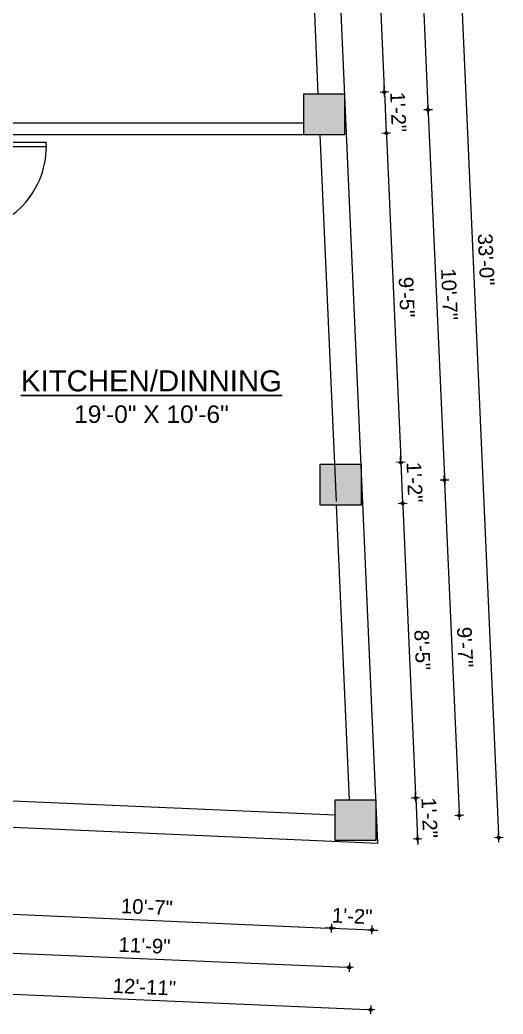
# Model space of a CAD drawing. Header units: inches. Extents: x -4763 to 5635, y -17312 to -9454.
# Drawn here: x -3721.2 to -3555.7, y -12716.5 to -12376.1 of the extents above; entities that cross this region are included whole.
import ezdxf

# ---------------------------------------------------------------- set-up
doc = ezdxf.new("R2010")
doc.units = ezdxf.units.IN
doc.header["$LTSCALE"] = 0.5
doc.header["$MEASUREMENT"] = 0
doc.header["$PDMODE"] = 66
for name, color, linetype, lineweight in [('door', 202, 'Continuous', 5), ('Ele', 7, 'Continuous', 30), ('hatch', 9, 'Continuous', 0), ('Toilet', 7, 'Continuous', 25), ('wall', 20, 'Continuous', 40)]:
    doc.layers.add(name, color=color, linetype=linetype, lineweight=lineweight)
doc.styles.get("Standard").update_dxf_attribs({"font": 'arial.ttf'})
doc.dimstyles.new('S8', dxfattribs={"dimtxt": 5, "dimasz": 1, "dimexe": 6, "dimexo": 18, "dimgap": 1.9375, "dimtad": 1, "dimdec": 0, "dimzin": 3, "dimdsep": 46, "dimlunit": 4, "dimtxsty": 'Standard', "dimblk": 'dot 2', "dimcen": 12, "dimse1": 1, "dimse2": 1, "dimclrd": 1, "dimclre": 1, "dimclrt": 256, "dimadec": 0, "dimazin": 0, "dimtfac": 0.75, "dimtdec": 0, "dimtix": 1, "dimtmove": 1, "dimatfit": 3, "dimldrblk": 'DOT', "dimfxl": 1, "dimtolj": 1, "dimtzin": 0, "dimlwd": 9, "dimlwe": 9, "dimarcsym": 0})

# ---------------------------------------------------------------- blocks, each defined once
blk = doc.blocks.new('A$C27B36B59')
at = {"layer": 'door'}
for p, q in [((0, 4), (0, 0)), ((2.5, 4), (0, 4)), ((2.5, 2.5), (2.5, 4)), ((0, 0), (3, 0)), ((3, 2.5), (2.5, 2.5)), ((3, 0), (3, 2.5))]:
    blk.add_line(p, q, dxfattribs=at)
for centre, radius, start, end in [((-1.4, -0.54), 4.75, 22.1411, 72.838), ((1.34, 2.09), 1.64, 45.138, 144.8948), ((2.21, 0.3), 2.49, 83.3149, 152.658), ((0.13, 0.37), 2.05, 349.4875, 93.6805), ((1.96, -0.47), 2.01, 58.7447, 166.495), ((-0.06, 0.32), 1.13, 343.542, 86.947), ((2.08, -0.4), 1.17, 38.2816, 160.1519)]:
    blk.add_arc(centre, radius, start, end, dxfattribs=at)
blk = doc.blocks.new('D2')
at = {"layer": 'door'}
for p, q in [((74473.95, 24047.59), (74473.95, 24018.09)), ((74473.95, 24047.59), (74475.45, 24047.59)), ((74475.45, 24047.59), (74475.45, 24018.13))]:
    blk.add_line(p, q, dxfattribs=at)
blk.add_arc((74473.95, 24047.59), 29.5, 180, 272.9146, dxfattribs=at)
at = {"layer": 'door', "xscale": -1, "rotation": 180}
blk.add_blockref('A$C27B36B59', (74441.95, 24050.09), dxfattribs=at)
at = {"layer": 'door', "rotation": 180}
blk.add_blockref('A$C27B36B59', (74477.95, 24050.09), dxfattribs=at)
blk = doc.blocks.new('dot1')
at = {"layer": 'hatch'}
h = blk.add_hatch(color=256, dxfattribs=at)
edge = h.paths.add_edge_path()
edge.add_arc((0, 0), 1, 0, 360)
for p, q in [((3, 0), (-3, 0)), ((0, 3), (0, -3))]:
    blk.add_line(p, q, dxfattribs=at)
blk.add_circle((0, 0), 1, dxfattribs=at)
blk = doc.blocks.new('dot 2')
at = {"layer": 'hatch', "xscale": 0.5, "yscale": 0.5, "zscale": 0.5}
blk.add_blockref('dot1', (0, 0), dxfattribs=at)
blk = doc.blocks.new('*D45')
at = {"layer": 'Defpoints', "color": 0, "transparency": 16777216}
for p in [(-3739.95, -12651.78), (-3613.31, -12657.08), (-3614.61, -12687.05)]:
    blk.add_point(p, dxfattribs=at)
at = {"layer": 'Toilet', "color": 1, "lineweight": 9, "transparency": 16777216}
blk.add_line((-3740.25, -12681.6), (-3615.61, -12687.01), dxfattribs=at)
for p, rotation in [((-3741.24, -12681.56), 177.5160448331316), ((-3614.61, -12687.05), 357.5160448331316)]:
    blk.add_blockref('dot 2', p, dxfattribs=dict(at, rotation=rotation))
at = {"layer": 'Toilet', "transparency": 16777216, "insert": (-3677.73, -12679.82), "char_height": 5, "attachment_point": 5, "rotation": 357.516}
blk.add_mtext('\\A1;10\'-7"', dxfattribs=at)
blk = doc.blocks.new('_Dot')
at = {"color": 0, "linetype": 'ByBlock', "lineweight": -2}
blk.add_line((-0.5, 0), (-1, 0), dxfattribs=at)
at = {"color": 0, "linetype": 'ByBlock', "const_width": 0.5}
blk.add_lwpolyline([(-0.25, 0, 1), (0.25, 0, 1)], format="xyb", close=True, dxfattribs=at)
blk = doc.blocks.new('*D46')
at = {"layer": 'Defpoints', "color": 0, "transparency": 16777216}
for p in [(-3613.31, -12657.08), (-3599.31, -12657.08), (-3600.64, -12687.66)]:
    blk.add_point(p, dxfattribs=at)
at = {"layer": 'Toilet', "color": 1, "lineweight": 9, "transparency": 16777216}
for p, q in [((-3615.61, -12687.01), (-3616.61, -12686.96)), ((-3614.61, -12687.05), (-3600.64, -12687.66)), ((-3599.64, -12687.7), (-3598.64, -12687.74))]:
    blk.add_line(p, q, dxfattribs=at)
for p, rotation in [((-3614.61, -12687.05), 357.5160448331316), ((-3600.64, -12687.66), 177.5160448331316)]:
    blk.add_blockref('dot 2', p, dxfattribs=dict(at, rotation=rotation))
at = {"layer": 'Toilet', "transparency": 16777216, "insert": (-3607.43, -12682.91), "char_height": 5, "attachment_point": 5, "rotation": 357.516}
blk.add_mtext('\\A1;1\'-2"', dxfattribs=at)
blk = doc.blocks.new('*D48')
at = {"layer": 'Defpoints', "color": 0, "transparency": 16777216}
for p in [(-3746.95, -12644.17), (-3606.31, -12650.08), (-3608.43, -12700.48)]:
    blk.add_point(p, dxfattribs=at)
at = {"layer": 'Toilet', "color": 1, "lineweight": 9, "transparency": 16777216}
blk.add_line((-3748.07, -12694.62), (-3609.43, -12700.44), dxfattribs=at)
for p, rotation in [((-3749.07, -12694.58), 177.5958237491187), ((-3608.43, -12700.48), 357.5958237491187)]:
    blk.add_blockref('dot 2', p, dxfattribs=dict(at, rotation=rotation))
at = {"layer": 'Toilet', "transparency": 16777216, "insert": (-3678.56, -12693.04), "char_height": 5, "attachment_point": 5, "rotation": 357.5958}
blk.add_mtext('\\A1;11\'-9"', dxfattribs=at)
blk = doc.blocks.new('*D50')
at = {"layer": 'Defpoints', "color": 0, "transparency": 16777216}
for p in [(-3753.95, -12651.17), (-3598.65, -12657.91), (-3601.13, -12714.99)]:
    blk.add_point(p, dxfattribs=at)
at = {"layer": 'Toilet', "color": 1, "lineweight": 9, "transparency": 16777216}
blk.add_line((-3755.43, -12708.29), (-3602.13, -12714.94), dxfattribs=at)
for p, rotation in [((-3756.43, -12708.25), 177.5160448331279), ((-3601.13, -12714.99), 357.5160448331279)]:
    blk.add_blockref('dot 2', p, dxfattribs=dict(at, rotation=rotation))
at = {"layer": 'Toilet', "transparency": 16777216, "insert": (-3678.59, -12707.17), "char_height": 5, "attachment_point": 5, "rotation": 357.516}
blk.add_mtext('\\A1;12\'-11"', dxfattribs=at)
blk = doc.blocks.new('*D52')
at = {"layer": 'Defpoints', "color": 0, "transparency": 16777216}
for p in [(-3616.17, -12276.47), (-3610.01, -12401.47), (-3596.39, -12400.87)]:
    blk.add_point(p, dxfattribs=at)
at = {"layer": 'Toilet', "color": 1, "lineweight": 9, "transparency": 16777216}
blk.add_line((-3601.88, -12276.84), (-3596.43, -12399.87), dxfattribs=at)
for p, rotation in [((-3601.92, -12275.84), 92.53635972212807), ((-3596.39, -12400.87), 272.5363597221281)]:
    blk.add_blockref('dot 2', p, dxfattribs=dict(at, rotation=rotation))
at = {"layer": 'Toilet', "transparency": 16777216, "insert": (-3594.67, -12338.15), "char_height": 5, "attachment_point": 5, "rotation": 272.5364}
blk.add_mtext('\\A1;10\'-5"', dxfattribs=at)
blk = doc.blocks.new('*D53')
at = {"layer": 'Defpoints', "color": 0, "transparency": 16777216}
for p in [(-3610.01, -12401.47), (-3609.39, -12415.47), (-3595.77, -12414.87)]:
    blk.add_point(p, dxfattribs=at)
at = {"layer": 'Toilet', "color": 1, "lineweight": 9, "transparency": 16777216}
for p, q in [((-3596.43, -12399.87), (-3596.47, -12398.87)), ((-3596.39, -12400.87), (-3595.77, -12414.87)), ((-3595.72, -12415.86), (-3595.68, -12416.86))]:
    blk.add_line(p, q, dxfattribs=at)
for p, rotation in [((-3596.39, -12400.87), 272.5363597221281), ((-3595.77, -12414.87), 92.53635972212807)]:
    blk.add_blockref('dot 2', p, dxfattribs=dict(at, rotation=rotation))
at = {"layer": 'Toilet', "transparency": 16777216, "insert": (-3591.63, -12407.67), "char_height": 5, "attachment_point": 5, "rotation": 272.5364}
blk.add_mtext('\\A1;1\'-2"', dxfattribs=at)
blk = doc.blocks.new('*D54')
at = {"layer": 'Defpoints', "color": 0, "transparency": 16777216}
for p in [(-3609.39, -12415.47), (-3604.4, -12528.21), (-3590.77, -12527.61)]:
    blk.add_point(p, dxfattribs=at)
at = {"layer": 'Toilet', "color": 1, "lineweight": 9, "transparency": 16777216}
blk.add_line((-3595.72, -12415.86), (-3590.82, -12526.61), dxfattribs=at)
for p, rotation in [((-3595.77, -12414.87), 92.53635972212807), ((-3590.77, -12527.61), 272.5363597221281)]:
    blk.add_blockref('dot 2', p, dxfattribs=dict(at, rotation=rotation))
at = {"layer": 'Toilet', "transparency": 16777216, "insert": (-3588.78, -12471.04), "char_height": 5, "attachment_point": 5, "rotation": 272.5364}
blk.add_mtext('\\A1;9\'-5"', dxfattribs=at)
blk = doc.blocks.new('*D55')
at = {"layer": 'Defpoints', "color": 0, "transparency": 16777216}
for p in [(-3604.4, -12528.21), (-3590.15, -12541.61), (-3603.78, -12542.21)]:
    blk.add_point(p, dxfattribs=at)
at = {"layer": 'Toilet', "color": 1, "lineweight": 9, "transparency": 16777216}
for p, q in [((-3590.82, -12526.61), (-3590.86, -12525.61)), ((-3590.77, -12527.61), (-3590.15, -12541.61)), ((-3590.11, -12542.61), (-3590.06, -12543.61))]:
    blk.add_line(p, q, dxfattribs=at)
for p, rotation in [((-3590.77, -12527.61), 272.5363597221281), ((-3590.15, -12541.61), 92.53635972212807)]:
    blk.add_blockref('dot 2', p, dxfattribs=dict(at, rotation=rotation))
at = {"layer": 'Toilet', "transparency": 16777216, "insert": (-3586.02, -12534.41), "char_height": 5, "attachment_point": 5, "rotation": 272.5364}
blk.add_mtext('\\A1;1\'-2"', dxfattribs=at)
blk = doc.blocks.new('*D56')
at = {"layer": 'Defpoints', "color": 0, "transparency": 16777216}
for p in [(-3603.78, -12542.21), (-3599.31, -12643.08), (-3585.68, -12642.47)]:
    blk.add_point(p, dxfattribs=at)
at = {"layer": 'Toilet', "color": 1, "lineweight": 9, "transparency": 16777216}
blk.add_line((-3590.11, -12542.61), (-3585.73, -12641.47), dxfattribs=at)
for p, rotation in [((-3590.15, -12541.61), 92.53635972212807), ((-3585.68, -12642.47), 272.5363597221281)]:
    blk.add_blockref('dot 2', p, dxfattribs=dict(at, rotation=rotation))
at = {"layer": 'Toilet', "transparency": 16777216, "insert": (-3583.43, -12591.84), "char_height": 5, "attachment_point": 5, "rotation": 272.5364}
blk.add_mtext('\\A1;8\'-5"', dxfattribs=at)
blk = doc.blocks.new('*D57')
at = {"layer": 'Defpoints', "color": 0, "transparency": 16777216}
for p in [(-3599.31, -12643.08), (-3599.31, -12657.08), (-3585.06, -12656.44)]:
    blk.add_point(p, dxfattribs=at)
at = {"layer": 'Toilet', "color": 1, "lineweight": 9, "transparency": 16777216}
for p, q in [((-3585.73, -12641.47), (-3585.77, -12640.47)), ((-3585.68, -12642.47), (-3585.06, -12656.44)), ((-3585.02, -12657.44), (-3584.98, -12658.44))]:
    blk.add_line(p, q, dxfattribs=at)
for p, rotation in [((-3585.68, -12642.47), 272.5363597221281), ((-3585.06, -12656.44), 92.53635972212807)]:
    blk.add_blockref('dot 2', p, dxfattribs=dict(at, rotation=rotation))
at = {"layer": 'Toilet', "transparency": 16777216, "insert": (-3580.93, -12649.26), "char_height": 5, "attachment_point": 5, "rotation": 272.5364}
blk.add_mtext('\\A1;1\'-2"', dxfattribs=at)
blk = doc.blocks.new('*D58')
at = {"layer": 'Defpoints', "color": 0, "transparency": 16777216}
for p in [(-3623.17, -12269.47), (-3617.01, -12408.47), (-3581.44, -12406.89)]:
    blk.add_point(p, dxfattribs=at)
at = {"layer": 'Toilet', "color": 1, "lineweight": 9, "transparency": 16777216}
blk.add_line((-3587.55, -12268.89), (-3581.48, -12405.89), dxfattribs=at)
for p, rotation in [((-3587.6, -12267.89), 92.53635972209058), ((-3581.44, -12406.89), 272.5363597220905)]:
    blk.add_blockref('dot 2', p, dxfattribs=dict(at, rotation=rotation))
at = {"layer": 'Toilet', "transparency": 16777216, "insert": (-3580.07, -12337.2), "char_height": 5, "attachment_point": 5, "rotation": 272.5364}
blk.add_mtext('\\A1;11\'-7"', dxfattribs=at)
blk = doc.blocks.new('*D59')
at = {"layer": 'Defpoints', "color": 0, "transparency": 16777216}
for p in [(-3617.01, -12408.47), (-3611.4, -12535.21), (-3575.82, -12533.64)]:
    blk.add_point(p, dxfattribs=at)
at = {"layer": 'Toilet', "color": 1, "lineweight": 9, "transparency": 16777216}
blk.add_line((-3581.39, -12407.89), (-3575.87, -12532.64), dxfattribs=at)
for p, rotation in [((-3581.44, -12406.89), 92.53635972212811), ((-3575.82, -12533.64), 272.5363597221281)]:
    blk.add_blockref('dot 2', p, dxfattribs=dict(at, rotation=rotation))
at = {"layer": 'Toilet', "transparency": 16777216, "insert": (-3574.15, -12470.07), "char_height": 5, "attachment_point": 5, "rotation": 272.5364}
blk.add_mtext('\\A1;10\'-7"', dxfattribs=at)
blk = doc.blocks.new('*D60')
at = {"layer": 'Defpoints', "color": 0, "transparency": 16777216}
for p in [(-3611.4, -12535.21), (-3606.31, -12650.08), (-3570.74, -12648.5)]:
    blk.add_point(p, dxfattribs=at)
at = {"layer": 'Toilet', "color": 1, "lineweight": 9, "transparency": 16777216}
blk.add_line((-3575.78, -12534.64), (-3570.78, -12647.5), dxfattribs=at)
for p, rotation in [((-3575.82, -12533.64), 92.53635972212811), ((-3570.74, -12648.5), 272.5363597221281)]:
    blk.add_blockref('dot 2', p, dxfattribs=dict(at, rotation=rotation))
at = {"layer": 'Toilet', "transparency": 16777216, "insert": (-3568.79, -12590.87), "char_height": 5, "attachment_point": 5, "rotation": 272.5364}
blk.add_mtext('\\A1;9\'-7"', dxfattribs=at)

msp = doc.modelspace()

# ---------------------------------------------------------------- hatches: boundary and pattern name
at = {"layer": 'Toilet'}
for points in [[(-3610.01, -12401.47), (-3624.01, -12401.47), (-3624.01, -12415.47), (-3610.01, -12415.47)], [(-3604.4, -12528.21), (-3618.4, -12528.21), (-3618.4, -12542.21), (-3604.4, -12542.21)], [(-3599.31, -12643.08), (-3613.31, -12643.08), (-3613.31, -12657.08), (-3599.31, -12657.08)]]:
    msp.add_hatch(color=1, dxfattribs=at).paths.add_polyline_path(points)

# ---------------------------------------------------------------- linework, layer by layer
for p, q in [((-3598.65, -12657.91), (-3616.17, -12262.47)), ((-3619.02, -12401.47), (-3624.56, -12276.47)), ((-3624.01, -12411.47), (-3739.95, -12411.47)), ((-3618.4, -12415.47), (-3749.95, -12415.47)), ((-3612.84, -12540.98), (-3618.4, -12415.47)), ((-3608.32, -12643.08), (-3612.79, -12542.21)), ((-3739.95, -12642.77), (-3613.31, -12648.26)), ((-3753.95, -12651.17), (-3598.65, -12657.91))]:
    msp.add_line(p, q, dxfattribs=at)
for points in [[(-3624.01, -12401.47), (-3610.01, -12401.47), (-3610.01, -12415.47), (-3624.01, -12415.47)], [(-3618.4, -12528.21), (-3604.4, -12528.21), (-3604.4, -12542.21), (-3618.4, -12542.21)], [(-3613.31, -12643.08), (-3599.31, -12643.08), (-3599.31, -12657.08), (-3613.31, -12657.08)]]:
    msp.add_lwpolyline(points, close=True, dxfattribs=at)

# ---------------------------------------------------------------- block references
at = {"layer": 'wall', "color": 2, "linetype": 'ByBlock', "xscale": 0.993758995122728, "yscale": 0.993758995122728, "zscale": 0.993758995122728, "rotation": 90}
msp.add_blockref('D2', (20156.04, -86428.6), dxfattribs=at)

# ---------------------------------------------------------------- texts
at = {"layer": 'Ele', "color": 0, "ltscale": 2, "insert": (-3676.16, -12496.1), "char_height": 7.2, "attachment_point": 2}
msp.add_mtext('{\\LKITCHEN/DINNING\\P\\H0.8333x;\\l19\\fArial TUR|b0|i0|c162|p34;\'-\\fArial TUR|b0|i0|c0|p34;0\\fArial TUR|b0|i0|c162|p34;" X 1\\fArial TUR|b0|i0|c0|p34;0\\fArial TUR|b0|i0|c162|p34;\'-\\fArial TUR|b0|i0|c0|p34;6\\fArial TUR|b0|i0|c162|p34;"}', dxfattribs=at)

# ---------------------------------------------------------------- dimensions: what is measured, and where the dimension line sits
at = {"layer": 'Toilet'}
msp.add_aligned_dim(p1=(-3616.17, -12262.47), p2=(-3598.65, -12657.91), distance=41.45, dimstyle='S8', override={"dimfxl": 2, "dimfxlon": 1, "dimarcsym": 1}, dxfattribs=at).render()
for p1, p2, distance, picture, middle in [((-3623.17, -12269.47), (-3617.01, -12408.47), 35.61, '*D58', (-3580.07, -12337.2)), ((-3746.95, -12644.17), (-3606.31, -12650.08), -50.45, '*D48', (-3678.56, -12693.04)), ((-3753.95, -12651.17), (-3598.65, -12657.91), -57.13, '*D50', (-3678.59, -12707.17))]:
    dim = msp.add_aligned_dim(p1=p1, p2=p2, distance=distance, dimstyle='S8', override={"dimfxl": 2, "dimfxlon": 1, "dimarcsym": 1}, dxfattribs=at)
    dim.commit()
    dim.dimension.update_dxf_attribs({"geometry": picture, "text_midpoint": middle})
for base, p1, p2, angle, picture, middle in [((-3596.39, -12400.87), (-3616.17, -12276.47), (-3610.01, -12401.47), 272.5364, '*D52', (-3594.67, -12338.15)), ((-3595.77, -12414.87), (-3610.01, -12401.47), (-3609.39, -12415.47), 272.5364, '*D53', (-3591.63, -12407.67)), ((-3575.82, -12533.64), (-3617.01, -12408.47), (-3611.4, -12535.21), 92.5364, '*D59', (-3574.15, -12470.07)), ((-3590.77, -12527.61), (-3609.39, -12415.47), (-3604.4, -12528.21), 272.5364, '*D54', (-3588.78, -12471.04)), ((-3590.15, -12541.61), (-3604.4, -12528.21), (-3603.78, -12542.21), 272.5364, '*D55', (-3586.02, -12534.41)), ((-3570.74, -12648.5), (-3611.4, -12535.21), (-3606.31, -12650.08), 92.5364, '*D60', (-3568.79, -12590.87)), ((-3585.68, -12642.47), (-3603.78, -12542.21), (-3599.31, -12643.08), 272.5364, '*D56', (-3583.43, -12591.84)), ((-3585.06, -12656.44), (-3599.31, -12643.08), (-3599.31, -12657.08), 272.5364, '*D57', (-3580.93, -12649.26)), ((-3614.61, -12687.05), (-3739.95, -12651.78), (-3613.31, -12657.08), 177.516, '*D45', (-3677.73, -12679.82)), ((-3600.64, -12687.66), (-3613.31, -12657.08), (-3599.31, -12657.08), 177.516, '*D46', (-3607.43, -12682.91))]:
    dim = msp.add_linear_dim(base=base, p1=p1, p2=p2, angle=angle, dimstyle='S8', override={"dimfxl": 2, "dimfxlon": 1, "dimarcsym": 1}, dxfattribs=at)
    dim.commit()
    dim.dimension.update_dxf_attribs({"geometry": picture, "text_midpoint": middle})

doc.saveas('drawing.dxf')
